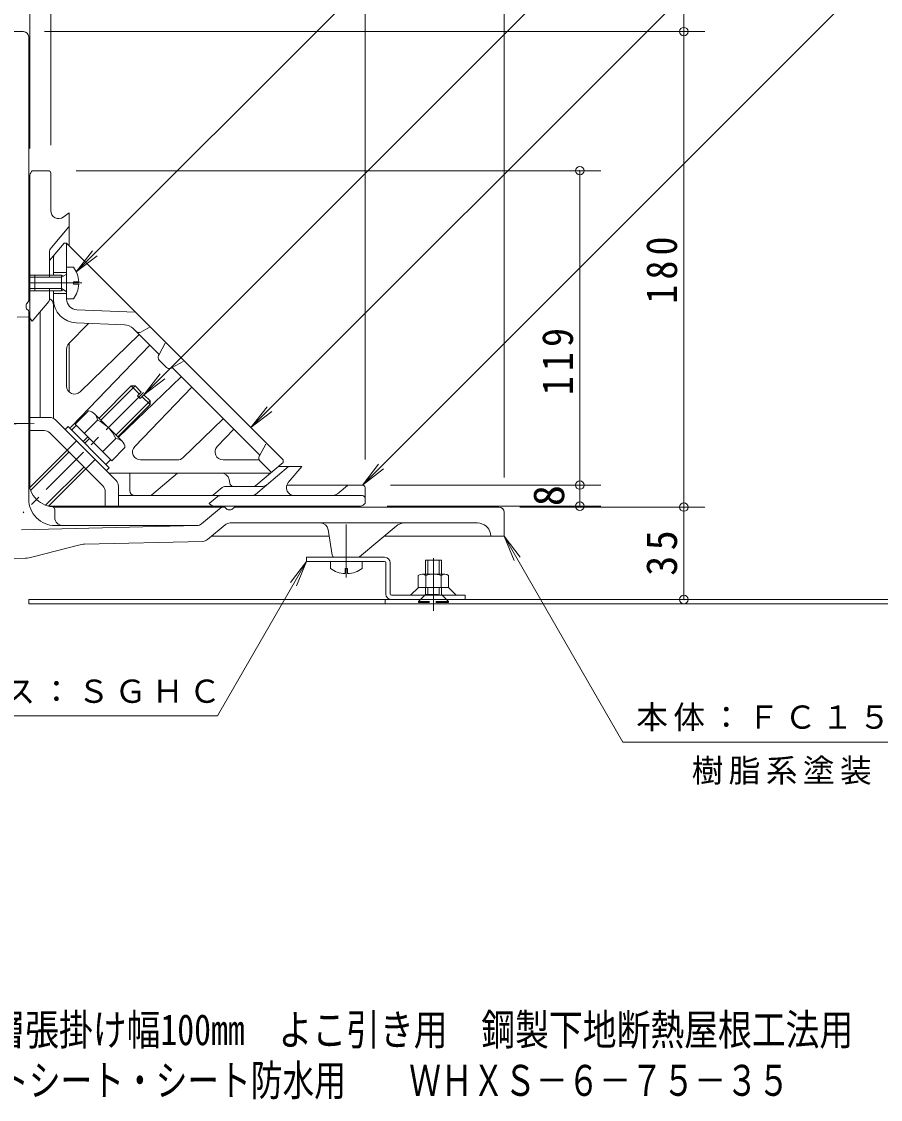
# Model space of a CAD drawing. Units: millimetres at full size, sheet at 1:4. Extents: x -442 to 455, y -549 to 474.
# Drawn here: x -172.9 to 152.3, y -549.4 to -141.3 of the extents above; entities that cross this region are included whole.
import ezdxf
from ezdxf.enums import TextEntityAlignment as Align

# ---------------------------------------------------------------- set-up
doc = ezdxf.new("R2010")
doc.units = ezdxf.units.MM
doc.header["$LTSCALE"] = 4
doc.header["$PDMODE"] = 32
doc.header["$PDSIZE"] = 3.2
doc.linetypes.add('CHAIN1', pattern=[8, 5, -1, 1, -1])
doc.linetypes.add('DASHED1', pattern=[1.8, 1.2, -0.6])
for name, color, linetype, lineweight in [('0-0_通り芯', 3, 'Continuous', 9), ('0-1_躯体', 2, 'Continuous', 9), ('0-2_仕上', 6, 'Continuous', 9), ('0-4_その他', 7, 'Continuous', 9), ('0-5_寸法', 7, 'Continuous', 9), ('0-8', 2, 'Continuous', 9), ('0-A', 2, 'Continuous', 9), ('0-F', 7, 'CHAIN1', 9)]:
    doc.layers.add(name, color=color, linetype=linetype, lineweight=lineweight)
doc.layers.add('F-5_F-5ﾚｲﾔ', color=2, linetype='Continuous')
doc.styles.add('ＭＳ ゴシック', font='')
doc.styles.get('ＭＳ ゴシック').set_extended_font_data('MS Gothic')

msp = doc.modelspace()

# ---------------------------------------------------------------- linework, layer by layer
at = {"layer": '0-0_通り芯'}
for p, q in [((-172.18, -145.134), (-181.18, -145.134)), ((-170.18, -247.011), (-170.18, -147.134)), ((-171.18, -248.566), (-171.18, -249.677)), ((-170.297, -247.332), (-171.063, -248.244)), ((-170.327, -250.737), (-171.033, -250.03)), ((-170.181, -322.134), (-170.18, -251.09)), ((-174.537, -253.262), (-170.18, -253.173)), ((-160.316, -329.134), (-160.316, -326.075)), ((-96.137, -325.134), (-160.181, -325.134)), ((-104.717, -331.458), (-98.017, -325.836)), ((-95.784, -325.28), (-95.077, -325.987)), ((-93.613, -326.134), (-94.724, -326.134)), ((-92.378, -325.251), (-93.291, -326.017)), ((-92.057, -325.134), (7.82, -325.134)), ((9.82, -327.134), (9.82, -336.134)), ((-172.903, -333.74), (-106.574, -332.159)), ((-160.181, -332.134), (-106.252, -332.134)), ((-102.471, -337.406), (-95.833, -331.836)), ((-93.905, -331.134), (-0.279, -331.134)), ((-55.331, -343.286), (-56.809, -333.677)), ((-44.922, -343.9), (-31.102, -332.303)), ((-149.014, -339.172), (-104.328, -338.107)), ((-100.955, -336.134), (-56.431, -336.134)), ((-35.666, -336.134), (9.82, -336.134)), ((4.623, -335.153), (4.82, -336.134)), ((-151.311, -339.496), (-169.035, -344.141)), ((-171.366, -344.466), (-195.106, -344.949)), ((-45.565, -344.134), (-54.343, -344.134))]:
    msp.add_line(p, q, dxfattribs=at)
at = {"layer": '0-0_通り芯', "linetype": 'CHAIN1'}
for p, q in [((-126.765, -281.718), (-172.304, -327.257)), ((-168.172, -293.436), (-237.354, -294.845))]:
    msp.add_line(p, q, dxfattribs=at)
at = {"layer": '0-0_通り芯', "color": 4, "linetype": 'CHAIN1'}
msp.add_line((-49.954, -351.739), (-49.954, -329.643), dxfattribs=at)
at = {"layer": '0-0_通り芯'}
for centre, radius, start, end in [((-172.18, -147.134), 2, 0, 90), ((-170.68, -248.566), 0.5, 139.99892, 179.99681), ((-170.68, -247.01), 0.5, 320.0007, 359.99858), ((-170.68, -249.677), 0.5, 180.00105, 225), ((-170.68, -251.09), 0.5, 0, 44.99799), ((-160.181, -315.134), 10, 179.99939, 270.00031), ((-160.181, -322.134), 10, 179.99928, 270.00029), ((-161.316, -326.075), 1, 0, 84.07614), ((-96.089, -328.134), 3, 90.00047, 130.00017), ((-96.137, -325.634), 0.5, 45.00198, 91.11858), ((-94.724, -325.634), 0.5, 225, 269.99893), ((-93.613, -325.634), 0.5, 270.00319, 310.00108), ((-92.057, -325.634), 0.5, 90, 129.9993), ((7.82, -327.134), 2, 0, 90), ((-157.316, -329.134), 3, 180, 270.00012), ((-106.645, -329.16), 3, 271.3656, 310.00017), ((-93.905, -334.134), 3, 90, 130.00003), ((-59.774, -334.134), 3, 8.74616, 90), ((-27.888, -336.134), 5, 90, 130), ((-0.279, -336.134), 5, 11.31006, 90), ((-104.4, -335.108), 3, 271.3656, 310.00055), ((-148.775, -349.169), 10, 91.36553, 104.68655), ((-171.57, -334.468), 10, 271.16663, 284.68655), ((-54.343, -343.134), 1, 188.74616, 270), ((-45.565, -343.134), 1, 270, 310)]:
    msp.add_arc(centre, radius, start, end, dxfattribs=at)
at = {"layer": '0-1_躯体'}
for p, q in [((-169.127, -198.137), (-168.829, -197.782)), ((-162.829, -197.782), (-168.829, -197.782)), ((-161.829, -212.92), (-161.829, -198.782)), ((-169.83, -317.76), (-169.829, -200.065)), ((-157.108, -215.378), (-154.829, -213.782)), ((-154.829, -213.782), (-154.829, -226.282)), ((-155.063, -219.061), (-161.627, -226.884)), ((-162.329, -228.812), (-162.329, -238.152)), ((-162.329, -228.812), (-162.329, -238.152)), ((-167.83, -237.282), (-169.829, -237.282)), ((-167.83, -238.152), (-169.829, -238.152)), ((-167.83, -242.412), (-169.829, -242.412)), ((-167.83, -243.282), (-169.829, -243.282)), ((-162.329, -246.672), (-162.329, -242.412)), ((-162.329, -242.412), (-162.329, -246.672)), ((-162.563, -247.315), (-168.829, -254.782)), ((-165.83, -291.195), (-165.829, -251.207)), ((-168.95, -254.661), (-168.829, -254.782)), ((-154.829, -263.083), (-154.829, -281.585)), ((-162.234, -291.195), (-169.83, -291.195)), ((-137.121, -315.065), (-160.113, -292.073)), ((-164.305, -296.195), (-169.83, -296.195)), ((-142.121, -317.136), (-162.184, -297.073)), ((-80.21, -316.814), (-71.83, -309.782)), ((-75.618, -309.782), (-66.83, -309.782)), ((-71.924, -315.854), (-66.83, -309.782)), ((-131.939, -318.782), (-131.939, -312.282)), ((-123.521, -320.431), (-113.809, -312.282)), ((-136.243, -317.186), (-136.243, -324.782)), ((-100.039, -320.314), (-96.983, -317.75)), ((-81.496, -317.282), (-95.697, -317.282)), ((-84.381, -320.314), (-80.21, -316.814)), ((-48.849, -316.782), (-72.455, -316.782)), ((-49.492, -317.016), (-52.586, -319.612)), ((-43.83, -316.782), (-48.849, -316.782)), ((-42.83, -317.782), (-42.83, -323.782)), ((-141.243, -319.257), (-141.243, -324.782)), ((-129.939, -320.782), (-136.243, -320.782)), ((-124.485, -320.782), (-129.939, -320.782)), ((-97.527, -320.782), (-124.485, -320.782)), ((-98.812, -321.25), (-101.83, -323.782)), ((-97.527, -320.782), (-85.667, -320.782)), ((-69.626, -320.782), (-85.667, -320.782)), ((-55.8, -320.782), (-69.626, -320.782)), ((-43.83, -320.782), (-55.8, -320.782)), ((-162.711, -324.782), (-45.113, -324.782)), ((-101.708, -323.903), (-101.83, -323.782)), ((-43.185, -324.08), (-42.83, -323.782)), ((-43.185, -324.08), (-42.83, -323.782))]:
    msp.add_line(p, q, dxfattribs=at)
for centre, radius, start, end in [((-166.829, -200.065), 3, 139.99971, 179.99899), ((-162.829, -198.782), 1, 0, 90), ((-158.829, -212.92), 3, 179.99953, 305.00427), ((-155.829, -218.418), 1, 320.0007, 0), ((-159.329, -228.812), 3, 140.0006, 180), ((-163.329, -246.672), 1, 320.00024, 0), ((-166.829, -252.539), 3, 180, 225.00249), ((-162.234, -294.195), 3, 45, 90), ((-164.305, -299.195), 3, 45, 90), ((-144.243, -319.257), 3, 0, 45), ((-139.243, -317.186), 3, 0, 45), ((-95.697, -319.282), 2, 90, 129.99985), ((-81.496, -315.282), 2, 270, 310.00017), ((-69.626, -317.782), 3, 139.99907, 270), ((-48.849, -317.782), 1, 90.00035, 129.99946), ((-43.83, -317.782), 1, 0, 90.00035), ((-129.939, -318.782), 2, 180, 270), ((-124.485, -319.282), 1.5, 270, 310.00017), ((-101.325, -318.782), 2, 270, 309.99985), ((-97.527, -322.782), 2, 90, 129.99994), ((-85.667, -318.782), 2, 270, 310.00017), ((-55.8, -315.782), 5, 270, 309.99991), ((-43.83, -321.782), 1, 0, 90), ((-99.587, -321.782), 3, 224.9977, 270), ((-45.113, -321.782), 3, 270, 309.99908), ((-45.113, -321.782), 3, 270, 309.99908)]:
    msp.add_arc(centre, radius, start, end, dxfattribs=at)
at = {"layer": '0-2_仕上'}
for p, q in [((-162.329, -231.836), (-156.83, -225.282)), ((-156.83, -225.282), (-155.829, -225.282)), ((-155.83, -236.282), (-155.829, -225.282)), ((-155.829, -225.282), (-73.83, -307.282)), ((-160.83, -237.282), (-160.83, -230.049)), ((-155.83, -236.282), (-160.83, -236.282)), ((-160.83, -291.544), (-160.83, -243.282)), ((-155.83, -244.282), (-160.83, -244.282)), ((-155.83, -246.433), (-155.83, -244.282)), ((-129.83, -251.282), (-151.983, -250.43)), ((-154.988, -263.247), (-147.605, -255.602)), ((-133.937, -256.128), (-152.175, -255.426)), ((-127.786, -258.885), (-124.173, -256.939)), ((-124.317, -257.016), (-124.206, -256.906)), ((-128.326, -259.857), (-150.746, -281.507)), ((-130.594, -257.588), (-120.84, -267.343)), ((-124.314, -263.869), (-153.869, -294.474)), ((-155.83, -265.331), (-155.83, -279.349)), ((-121.054, -267.739), (-120.84, -267.343)), ((-118.059, -272.246), (-120.793, -269.511)), ((-116.287, -272.506), (-115.89, -272.292)), ((-115.89, -272.292), (-82.669, -305.514)), ((-112.416, -275.767), (-136.271, -298.803)), ((-108.404, -279.779), (-130.055, -302.198)), ((-111.795, -306.44), (-96.506, -291.676)), ((-92.494, -295.689), (-98.781, -302.198)), ((-82.882, -305.91), (-82.669, -305.514)), ((-113.879, -307.282), (-127.897, -307.282)), ((-96.623, -307.282), (-82.908, -307.282)), ((-84.137, -316.931), (-73.83, -308.282)), ((-82.622, -307.682), (-78.284, -312.02)), ((-73.83, -307.282), (-73.83, -308.282)), ((-139.83, -312.282), (-79.143, -312.282)), ((-94.071, -316.076), (-94.348, -314.694)), ((-92.6, -317.282), (-85.102, -317.282))]:
    msp.add_line(p, q, dxfattribs=at)
at = {"layer": '0-2_仕上', "color": 4}
for p, q in [((-153.23, -234.282), (-155.83, -234.282)), ((-155.83, -234.282), (-155.83, -246.282)), ((-167.83, -237.282), (-167.83, -243.282)), ((-157.83, -237.282), (-167.83, -237.282)), ((-157.83, -238.152), (-167.83, -238.152)), ((-157.83, -238.152), (-155.957, -237.1)), ((-157.83, -237.282), (-157.066, -237.722)), ((-157.83, -237.282), (-157.83, -243.282)), ((-153.23, -240.761), (-153.23, -239.803)), ((-151.241, -239.803), (-153.23, -239.803)), ((-157.83, -242.412), (-167.83, -242.412)), ((-157.83, -243.282), (-167.83, -243.282)), ((-157.83, -242.412), (-155.957, -243.464)), ((-157.83, -243.282), (-157.066, -242.841)), ((-151.241, -240.761), (-153.23, -240.761)), ((-153.23, -246.282), (-155.83, -246.282))]:
    msp.add_line(p, q, dxfattribs=at)
at = {"layer": '0-2_仕上', "linetype": 'CHAIN1'}
msp.add_line((-150.044, -240.282), (-171.555, -240.282), dxfattribs=at)
at = {"layer": '0-2_仕上', "linetype": 'DASHED1'}
for p, q in [((-120.84, -267.343), (-118.365, -262.747)), ((-115.89, -272.292), (-111.294, -269.818)), ((-82.669, -305.514), (-80.194, -300.918))]:
    msp.add_line(p, q, dxfattribs=at)
at = {"layer": '0-2_仕上'}
for centre, radius, start, end in [((-159.33, -230.595), 1.5, 140.00024, 179.99966), ((-163.83, -248.741), 3, 0, 59.99167), ((-151.83, -246.433), 9, 179.99989, 267.79736), ((-151.829, -246.433), 4, 180, 267.79758), ((-134.13, -261.124), 5, 44.99969, 87.79678), ((-128.498, -257.564), 1.5, 225.00101, 298.30215), ((-152.83, -265.331), 3, 136.00031, 180), ((-119.733, -268.45), 1.5, 151.69917, 225.00067), ((-116.998, -271.185), 1.5, 225.00067, 298.29955), ((-152.83, -279.349), 3, 180, 313.99992), ((-139.83, -291.282), 21, 179.99979, 180.2036), ((-151.711, -296.558), 3, 136.00008, 157.94907), ((-127.897, -304.282), 3, 135.99957, 269.9995), ((-96.623, -304.282), 3, 135.99957, 269.9995), ((-81.561, -306.621), 1.5, 151.69922, 224.99966), ((-113.879, -304.282), 3, 270, 313.99899), ((-139.83, -291.282), 21, 269.79643, 269.9998), ((-97.289, -315.282), 3, 11.30984, 90), ((-79.143, -310.782), 1.5, 269.99966, 309.99969), ((-92.6, -315.782), 1.5, 191.31015, 269.99966), ((-85.102, -315.782), 1.5, 269.99966, 309.99969)]:
    msp.add_arc(centre, radius, start, end, dxfattribs=at)
at = {"layer": '0-2_仕上', "color": 4}
for centre, radius, start, end in [((-161.23, -240.282), 10, 2.74562, 36.86987), ((-156.08, -236.882), 0.25, 299.32918, 0), ((-156.08, -243.682), 0.25, 0, 60.67082), ((-161.23, -240.282), 10, 323.13013, 357.25438)]:
    msp.add_arc(centre, radius, start, end, dxfattribs=at)
at = {"layer": '0-4_その他'}
for p, q in [((9.82, 73.81), (9.82, -313.89)), ((-169.829, 45.165), (-169.829, -189.416)), ((-161.829, 45.165), (-161.829, -188.133)), ((-42.83, 45.165), (-42.83, -307.133)), ((77.863, -145.134), (77.863, 9.866)), ((85.863, -145.134), (-164.18, -145.134)), ((77.863, -325.134), (77.863, -145.134)), ((46.462, -197.782), (-152.18, -197.782)), ((38.462, -316.782), (38.462, -197.782)), ((46.462, -316.782), (-33.18, -316.782)), ((38.462, -324.782), (38.462, -316.782)), ((46.462, -324.782), (-34.464, -324.782)), ((85.863, -325.134), (15.82, -325.134)), ((77.863, -360.133), (77.863, -325.134))]:
    msp.add_line(p, q, dxfattribs=at)
for p in [(77.863, -145.134), (38.462, -197.782), (38.462, -316.782), (38.462, -324.782), (77.863, -325.134), (77.863, -360.133)]:
    msp.add_point(p, dxfattribs=at)
at = {"layer": '0-5_寸法'}
for p, q in [((-152.173, -236.085), (188.752, 104.84)), ((-126.567, -282.628), (188.752, 32.691)), ((-86.034, -295.06), (188.752, -20.273)), ((-43.83, -316.782), (188.752, -84.2)), ((-152.173, -236.085), (-146.085, -228.151)), ((-152.173, -236.085), (-144.239, -229.997)), ((-126.567, -282.628), (-120.479, -274.695)), ((-126.567, -282.628), (-118.634, -276.541)), ((-86.034, -295.06), (-79.946, -287.126)), ((-86.034, -295.06), (-78.101, -288.972)), ((-43.83, -316.782), (-37.742, -308.848)), ((-43.83, -316.782), (-35.896, -310.694)), ((9.82, -336.134), (15.907, -344.067)), ((9.82, -336.134), (13.646, -345.372)), ((-64.954, -345.734), (-98.713, -404.207)), ((-64.954, -345.734), (-71.042, -353.667)), ((-64.954, -345.734), (-68.781, -354.973)), ((-236.555, -404.207), (-98.713, -404.207))]:
    msp.add_line(p, q, dxfattribs=at)
msp.add_lwpolyline([(9.82, -336.134), (54.815, -414.067), (174.835, -414.067)], dxfattribs=at)
at = {"layer": '0-8'}
for p, q in [((-35.454, -344.134), (-64.954, -344.134)), ((-64.954, -345.734), (-64.954, -344.134)), ((-35.454, -345.734), (-64.954, -345.734)), ((-34.954, -346.234), (-34.954, -358.033)), ((-33.354, -358.033), (-33.354, -346.234)), ((-32.854, -358.533), (-9.541, -358.533)), ((-22.616, -355.533), (-25.616, -358.533)), ((-22.266, -355.533), (-11.641, -355.533)), ((-11.291, -355.533), (-8.291, -358.533)), ((-9.541, -358.533), (-4.954, -358.533)), ((-4.954, -358.533), (-4.954, -360.133)), ((164.82, -360.133), (-170.18, -360.133)), ((-170.18, -360.133), (-170.18, -361.734)), ((164.82, -361.733), (-170.18, -361.733)), ((-35.179, -360.133), (-35.179, -361.733))]:
    msp.add_line(p, q, dxfattribs=at)
at = {"layer": '0-8', "linetype": 'CHAIN1'}
msp.add_line((-16.954, -344.405), (-16.954, -364.533), dxfattribs=at)
at = {"layer": '0-8'}
for centre, radius, start, end in [((-35.454, -346.234), 2.1, 0, 90), ((-35.454, -346.234), 0.5, 0, 90), ((-32.854, -358.033), 2.1, 180, 270), ((-32.854, -358.033), 0.5, 180, 270)]:
    msp.add_arc(centre, radius, start, end, dxfattribs=at)
at = {"layer": '0-A'}
for p, q in [((-143.572, -291.502), (-131.34, -279.269)), ((-142.865, -292.209), (-129.926, -279.27)), ((-128.335, -282.275), (-131.34, -279.269)), ((-131.34, -279.269), (-129.926, -279.27)), ((-127.628, -281.568), (-129.926, -279.27)), ((-137.208, -297.866), (-124.269, -284.926)), ((-127.981, -284.042), (-126.567, -282.628)), ((-124.269, -286.341), (-127.274, -283.335)), ((-124.269, -284.926), (-126.567, -282.628)), ((-124.269, -284.926), (-124.269, -286.341)), ((-147.6, -288.74), (-152.624, -293.764)), ((-136.502, -298.573), (-124.269, -286.341)), ((-144.13, -292.21), (-149.154, -297.234)), ((-145.232, -289.842), (-134.843, -300.232)), ((-156.371, -295.815), (-155.24, -294.683)), ((-139.684, -310.24), (-155.24, -294.683)), ((-153.967, -295.956), (-152.2, -294.188)), ((-149.636, -300.287), (-147.868, -298.519)), ((-148.929, -300.995), (-147.161, -299.227)), ((-137.211, -299.129), (-142.235, -304.153)), ((-169.83, -317.76), (-155.664, -303.593)), ((-169.477, -318.82), (-154.957, -304.301)), ((-163.799, -324.457), (-149.3, -309.957)), ((-140.956, -308.967), (-139.189, -307.199)), ((-162.732, -324.803), (-148.593, -310.664)), ((-140.815, -311.371), (-139.684, -310.24)), ((-55.954, -348.334), (-55.954, -345.734)), ((-43.954, -348.334), (-43.954, -345.734)), ((-13.954, -345.215), (-19.954, -345.215)), ((-19.954, -350.533), (-19.954, -345.215)), ((-19.084, -350.533), (-19.084, -345.215)), ((-14.824, -350.533), (-14.824, -345.215)), ((-13.954, -350.533), (-13.954, -345.215)), ((-50.433, -348.334), (-49.475, -348.334)), ((-50.433, -350.322), (-50.433, -348.334)), ((-49.475, -350.322), (-49.475, -348.334)), ((-21.26, -350.533), (-12.647, -350.533)), ((-22.704, -351.024), (-22.704, -355.533)), ((-19.817, -351.024), (-19.817, -355.533)), ((-14.09, -351.024), (-14.09, -355.533)), ((-11.204, -351.024), (-11.204, -355.533)), ((-22.704, -355.533), (-22.266, -355.533)), ((-11.204, -355.533), (-11.641, -355.533))]:
    msp.add_line(p, q, dxfattribs=at)
at = {"layer": '0-A', "linetype": 'DASHED1'}
for p, q in [((-155.664, -303.593), (-152.128, -300.058)), ((-148.593, -310.664), (-145.057, -307.129)), ((-19.954, -358.265), (-22.604, -360.915)), ((-19.954, -355.533), (-19.954, -358.265)), ((-19.954, -358.265), (-13.954, -358.265)), ((-19.084, -358.265), (-19.084, -355.533)), ((-14.824, -358.265), (-14.824, -355.533)), ((-13.954, -355.533), (-13.954, -358.265)), ((-13.954, -358.265), (-11.304, -360.915)), ((-22.604, -361.215), (-22.604, -360.915)), ((-11.304, -361.215), (-22.604, -361.215))]:
    msp.add_line(p, q, dxfattribs=at)
at = {"layer": '0-A'}
for points in [[(-127.981, -284.042), (-129.042, -282.982), (-127.628, -281.568)], [(-133.74, -302.599), (-138.764, -307.623), (-152.624, -293.764)]]:
    msp.add_lwpolyline(points, dxfattribs=at)
at = {"layer": '0-A', "linetype": 'DASHED1'}
msp.add_lwpolyline([(-11.304, -361.215), (-11.304, -360.915), (-22.604, -360.915)], dxfattribs=at)
at = {"layer": '0-A'}
for centre, radius, start, end in [((-147.927, -292.537), 3.811, 4.92564, 85.07436), ((-149.811, -304.81), 13.822, 24.26926, 65.73074), ((-137.538, -302.927), 3.811, 4.92564, 85.07436), ((-49.954, -340.334), 10, 233.13013, 267.25438), ((-49.954, -340.334), 10, 272.74562, 306.86987), ((-21.26, -352.901), 2.368, 52.44278, 127.55722), ((-16.954, -359.131), 8.598, 70.548, 109.452), ((-12.647, -352.901), 2.368, 52.44278, 127.55722)]:
    msp.add_arc(centre, radius, start, end, dxfattribs=at)
at = {"layer": '0-F'}
msp.add_line((-170.181, -293.477), (-237.382, -293.477), dxfattribs=at)

# ---------------------------------------------------------------- texts
at = {"layer": '0-4_その他', "color": 2, "style": 'ＭＳ ゴシック'}
msp.add_text('8', height=11.73, rotation=90, dxfattribs=at).set_placement((36.062, -324.782), align=Align.BOTTOM_LEFT)
at = {"layer": '0-4_その他', "color": 2, "char_height": 11.73, "attachment_point": 7, "rotation": 90, "style": 'ＭＳ ゴシック'}
for s, insert in [('\\T1.27;\\W0.9;180', (75.463, -248.134)), ('\\T1.27;\\W0.9;119', (36.062, -282.757)), ('\\T1.27;\\W0.95;35', (75.463, -351.133))]:
    msp.add_mtext(s, dxfattribs=dict(at, insert=insert))
at = {"layer": '0-5_寸法', "char_height": 8.798, "attachment_point": 7, "style": 'ＭＳ ゴシック'}
for s, insert in [('\\T1.17;取付ピース：ＳＧＨＣ', (-235.897, -400.212)), ('\\T1.17;本体：ＦＣ１５０', (59.825, -409.998)), ('\\T1.17;樹脂系塗装', (80.825, -430.246))]:
    msp.add_mtext(s, dxfattribs=dict(at, insert=insert))
at = {"layer": 'F-5_F-5ﾚｲﾔ', "style": 'ＭＳ ゴシック'}
for s, width, p in [('鋳鉄製ルーフドレン\u3000防水層張掛け幅100mm\u3000よこ引き用\u3000鋼製下地断熱屋根工法用', 0.8, (-337.924, -532.337)), ('ねじ込み式\u3000改質アスファルトシート・シート防水用\u3000\u3000ＷＨＸＳ－６－７５－３５', 0.75, (-338.116, -551.524))]:
    msp.add_text(s, height=11.73, dxfattribs=dict(at, width=width)).set_placement(p, align=Align.BOTTOM_LEFT)

doc.saveas('drawing.dxf')
